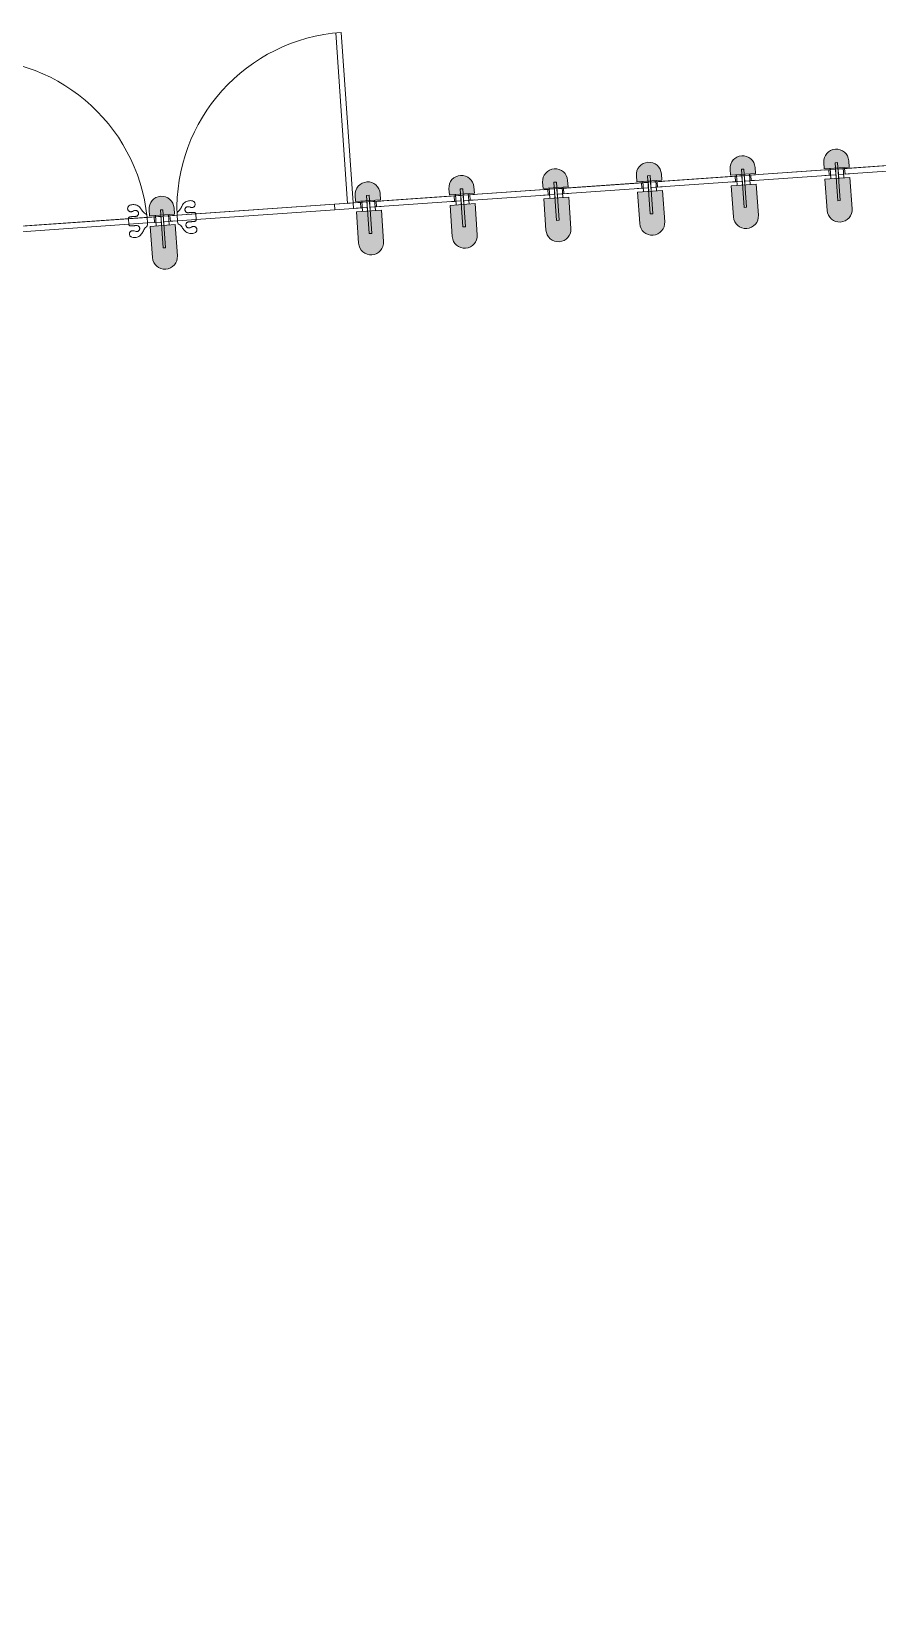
# Model space of a CAD drawing. Header units: millimetres. Extents: x 306 to 836129804, y -168137 to 818603917.
# Drawn here: x 833857299 to 833864055, y 818019898 to 818032444 of the extents above; entities that cross this region are included whole.
import ezdxf

# ---------------------------------------------------------------- set-up
doc = ezdxf.new("R2010")
doc.units = ezdxf.units.MM
doc.header["$LTSCALE"] = 3
for name, color, linetype, lineweight in [('A-214-M_CURT_WALL', 251, 'Continuous', 13), ('A-215-M_CURT_PANEL', 251, 'Continuous', 13), ('A-325-M_DOOR', 251, 'Continuous', 13), ('A-810-M_ROOMS', 251, 'Continuous', 13), ('Z-060-M_DETAIL', 253, 'Continuous', 5), ('Z-060-M_LINE_MEDIUM', 253, 'Continuous', 9)]:
    doc.layers.add(name, color=color, linetype=linetype, lineweight=lineweight)
doc.layers.add('UAJ-00XREF', color=7, linetype='Continuous')

# ---------------------------------------------------------------- blocks, each defined once
blk = doc.blocks.new('System Panel - ARC_Glazed-27541360-0300')
at = {"layer": 'A-215-M_CURT_PANEL', "lineweight": 9}
for p, q in [((-365.0000000000032, 0), (364.9999999999954, 0)), ((-365.0000000000032, -44), (-365.0000000000032, 0)), ((364.9999999999954, -44), (364.9999999999954, 0)), ((364.9999999999954, -44), (-365.0000000000032, -44))]:
    blk.add_line(p, q, dxfattribs=at)
blk = doc.blocks.new('DCW_01b - L_GF _EMERGENCY EXIT_SINGLE DOOR_CERAMIC MULLION-37539142-0300')
at = {"layer": 'A-325-M_DOOR', "lineweight": 9}
for p, q in [((-815.0000000000035, 44.95000000000353), (-705.0000000000052, 44.95000000000353)), ((-705.0000000000052, 0), (-815.0000000000035, 0)), ((-705.0000000000055, 1.624300693947589e-11), (-705.0000000000055, 44.95000000000009)), ((-705.0000000000052, 44.95000000000353), (-705.0000000000052, 0)), ((555.0000000000059, 44.95000000000545), (704.9999999999951, 44.95000000000545)), ((704.9999999999951, 0), (555.0000000000059, 0)), ((704.9999999999951, 44.95000000000545), (704.9999999999951, 0)), ((705.0000000000052, 44.95000000000545), (815.0000000000055, 44.95000000000545)), ((705.0000000000052, 0), (705.0000000000052, 44.95000000000545)), ((815.0000000000055, 0), (705.0000000000052, 0))]:
    blk.add_line(p, q, dxfattribs=at)
at = {"layer": 'A-325-M_DOOR'}
for p, q in [((-704.9692686157177, 44.94999999999519), (-555.0977975837933, 44.94999999999682)), ((-555.0977975837939, 8.121503469737945e-12), (-704.9692686157177, 8.121503469737945e-12)), ((555.0000000000058, 44.95000000000009), (-555.0000000000065, 44.95000000000009)), ((-555.0000000000065, 44.95000000000009), (-555.0000000000065, 0)), ((-555.0000000000065, 0), (555.0000000000058, 0)), ((555.0000000000058, 0), (555.0000000000058, 44.95000000000009)), ((705.0000000000058, 0), (660.0000000000058, 0)), ((660.0000000000058, -1364.625875944329), (660.0000000000058, 0)), ((705.0000000000058, -1365.33006830025), (705.0000000000058, 0))]:
    blk.add_line(p, q, dxfattribs=at)
at = {"layer": 'A-325-M_DOOR', "flags": 128}
for points in [[(-566.5424845803482, 146.4819285868116), (-573.656938515586, 150.5969384895882), (-581.5827870779328, 152.7260546422993), (-589.7231455613892, 153.8882849697217), (-597.9445962968715, 154.1188877522965), (-606.1450528756195, 153.5053912437262), (-614.2362432414654, 152.0378076816392), (-622.1465912780324, 149.7887217251294), (-629.7573686964562, 146.6755746204986), (-636.8771414156339, 142.565368240934), (-643.4700010259777, 137.6518004897652), (-649.39151463437, 131.9464631830281), (-654.6845799078155, 125.6514660722233), (-659.2824218462385, 118.8331369286906), (-663.5080370078769, 111.7736709531651), (-667.6493405168006, 104.6642871168596), (-671.9508711306576, 97.65221139080312), (-676.68829403789, 90.92727237896585), (-681.9806875408502, 84.63197407853235), (-687.8806498900022, 78.90441498169041), (-694.3823309560439, 73.86887985622253), (-700.7955269265551, 68.75070774761375), (-704.171991310513, 61.36552815156477), (-704.8973930352904, 53.17662897355077), (-704.9692686157177, 44.94999999999519)], [(-593.3717656637573, 100.9669707397635), (-590.5456332166242, 99.74592823134178), (-587.4776517283968, 98.83317347200371), (-584.2173269710688, 98.28622427025908), (-580.8307325790216, 98.15174802282819), (-577.397312555331, 98.45990006288667), (-574.0044483877841, 99.21992447460245), (-570.7404372709491, 100.4180045302409), (-567.6869947313423, 102.0179481289729), (-564.9125801983366, 103.9646709622184), (-562.4676574324326, 106.1898056506012), (-560.3825088448945, 108.6183419119235), (-558.6676127460768, 111.1751177802645), (-557.2611138845161, 113.91368171247), (-556.1461163303738, 116.9140839137674), (-555.383306360982, 120.1307580385118), (-555.02364701615, 123.5008842251759), (-555.1025161220851, 126.9472025370352), (-555.6349551460229, 130.3831408866621), (-556.6130568905423, 133.719678108697), (-558.0061502313055, 136.8728703303098), (-559.7638311636919, 139.7707424976589), (-561.8212439265669, 142.3583908890284), (-564.1055609089142, 144.6006060525362), (-566.5424845803482, 146.4819285868116)], [(-704.9692686157177, 8.121503469737945e-12), (-704.8973930352904, -8.22662897354691), (-704.171991310513, -16.41552815156091), (-700.7955269265551, -23.80070774760989), (-694.3823309560439, -28.91887985621867), (-687.8806498900022, -33.95441498168601), (-681.9806875408502, -39.68197407852849), (-676.6882940378895, -45.97727237896146), (-671.9508711306576, -52.70221139079872), (-667.6493405168006, -59.71428711685525), (-663.5080370078769, -66.82367095316121), (-659.2824218462385, -73.88313692868675), (-654.684579907815, -80.70146607221946), (-649.3915146343694, -86.9964631830237), (-643.4700010259772, -92.70180048976138), (-636.8771414156329, -97.6153682409302), (-629.7573686964562, -101.7255746204948), (-622.1465912780318, -104.838721725125), (-614.236243241465, -107.0878076816348), (-606.145052875619, -108.5553912437212), (-597.9445962968715, -109.1688877522926), (-589.7231455613886, -108.9382849697173), (-581.5827870779324, -107.7760546422949), (-573.6569385155855, -105.6469384895838), (-566.5424845803477, -101.5319285868067)], [(-616.8148533215107, 59.17465377049585), (-619.6349916459129, 59.45264312641748), (-622.5157829562878, 60.09453772655109), (-625.3889010696984, 61.12642450465173), (-628.1766702477047, 62.55722513291182), (-630.7976138217218, 64.3751702509581), (-633.1734290430794, 66.54651819221452), (-635.2362885239819, 69.01711715384874), (-636.9351299040911, 71.71678447659711), (-638.2397492840831, 74.56578597936215), (-639.1420350940015, 77.48219998856855), (-639.6543759812473, 80.38882786014267), (-639.8058902731913, 83.21857926561917), (-639.6217464780408, 86.04639510848871), (-639.0759133513127, 88.94692033626715), (-638.1400483672176, 91.85273317194145), (-636.8026541733469, 94.68649716356238), (-635.0727867596091, 97.36638961119984), (-632.9815677507188, 99.81303000115221), (-630.5808656727099, 101.9568293188419), (-627.9391280479136, 103.7444217381199), (-625.135041627199, 105.1429710584741), (-622.2502134120672, 106.1416485457821), (-619.3622110474715, 106.7502712839931), (-616.5390552370793, 106.9957126300978)], [(-555.0977975837933, 44.94999999999682), (-555.2971641918477, 47.84013206290851), (-556.0058615237854, 50.64547098941953), (-557.3743970351139, 53.18915509296864), (-559.4295992906046, 55.22123756261568), (-561.9548303094151, 56.62694343245979), (-564.7163136744363, 57.50689118085554), (-567.5661052090759, 58.02473218761385), (-570.4491493765325, 58.32856007671695), (-573.3405473975561, 58.54291987713317), (-576.2345143921603, 58.70976770820742), (-579.130508481485, 58.84347998235042), (-582.0278247443583, 58.94691084427221), (-584.9258759587633, 59.02231072888976), (-587.8244303543514, 59.07480609194106), (-590.7233105972563, 59.10996384411985), (-593.6223393540793, 59.13335088540111), (-596.5213744846409, 59.14973158037852), (-599.4204047299378, 59.16088571905566), (-602.3194492498345, 59.16789942887385), (-605.2185217496973, 59.17182608869781), (-608.1176132630252, 59.17358295648715), (-611.0167089335943, 59.174051928556), (-613.915793905169, 59.17411490114378), (-616.8148533215107, 59.17465377049585)], [(-616.8148533215112, -14.22465377049091), (-613.915793905169, -14.22411490113992), (-611.0167089335937, -14.2240519285516), (-608.1176132630258, -14.22358295648274), (-605.2185217496973, -14.2218260886934), (-602.3194492498345, -14.21789942886891), (-599.4204047299372, -14.21088571905179), (-596.5213744846413, -14.19973158037412), (-593.6223393540798, -14.18335088539725), (-590.7233105972563, -14.15996384411545), (-587.8244303543514, -14.12480609193666), (-584.9258759587633, -14.07231072888482), (-582.0278247443589, -13.99691084426781), (-579.1305084814855, -13.89347998234602), (-576.2345143921603, -13.75976770820248), (-573.3405473975561, -13.59291987712822), (-570.4491493765331, -13.37856007671201), (-567.5661052090759, -13.07473218760891), (-564.7163136744363, -12.5568911808506), (-561.9548303094157, -11.67694343245539), (-559.4295992906046, -10.27123756261073), (-557.3743970351139, -8.239155092963697), (-556.0058615237854, -5.695470989414587), (-555.2971641918477, -2.890132062903569), (-555.0977975837939, 8.121503469737945e-12)], [(-616.5390552370793, 106.9957126300978), (-608.8229410249448, 106.4591271865363), (-601.1005119864753, 104.4495470034938), (-593.3717656637573, 100.9669707397635)], [(-616.5390552370793, -62.04571263009336), (-619.362211047471, -61.80027128398924), (-622.2502134120666, -61.19164854577825), (-625.1350416271985, -60.19297105846974), (-627.9391280479136, -58.79442173811547), (-630.5808656727094, -57.00682931883799), (-632.9815677507182, -54.86303000114781), (-635.0727867596086, -52.41638961119544), (-636.8026541733469, -49.73649716355798), (-638.1400483672176, -46.90273317193705), (-639.0759133513127, -43.9969203362633), (-639.6217464780408, -41.09639510848486), (-639.8058902731917, -38.26857926561476), (-639.6543759812473, -35.43882786013827), (-639.1420350940015, -32.53219998856414), (-638.2397492840837, -29.61578597935775), (-636.9351299040911, -26.76678447659325), (-635.2362885239819, -24.06711715384434), (-633.17342904308, -21.59651819221066), (-630.7976138217218, -19.42517025095371), (-628.1766702477047, -17.60722513290742), (-625.3889010696988, -16.17642450464733), (-622.5157829562878, -15.14453772654669), (-619.6349916459129, -14.50264312641308), (-616.8148533215112, -14.22465377049091)], [(-593.3717656637573, -56.01697073975857), (-601.1005119864758, -59.4995470034894), (-608.8229410249454, -61.50912718653137), (-616.5390552370793, -62.04571263009336)], [(-566.5424845803477, -101.5319285868067), (-564.1055609089142, -99.65060605253178), (-561.8212439265664, -97.40839088902345), (-559.7638311636913, -94.82074249765452), (-558.0061502313049, -91.92287033030487), (-556.6130568905418, -88.76967810869203), (-555.6349551460224, -85.43314088665714), (-555.1025161220847, -81.99720253703023), (-555.0236470161494, -78.5508842251715), (-555.3833063609816, -75.18075803850738), (-556.1461163303733, -71.96408391376247), (-557.2611138845161, -68.96368171246506), (-558.6676127460768, -66.22511778026005), (-560.3825088448945, -63.66834191191906), (-562.4676574324321, -61.23980565059684), (-564.9125801983366, -59.01467096221344), (-567.6869947313423, -57.06794812896798), (-570.7404372709491, -55.46800453023597), (-574.0044483877841, -54.26992447459751), (-577.397312555331, -53.50990006288173), (-580.8307325790211, -53.20174802282324), (-584.2173269710688, -53.33622427025414), (-587.4776517283963, -53.88317347199931), (-590.5456332166242, -54.79592823133684), (-593.3717656637573, -56.01697073975857)]]:
    blk.add_lwpolyline(points, dxfattribs=at)
at = {"layer": 'A-325-M_DOOR'}
blk.add_arc((704.5635660310652, 44.9499588607396), 1410.280094691764, 181.8265018441739, 270.0177311052955, dxfattribs=at)
blk = doc.blocks.new('DCW_01b - L_GF _EMERGENCY EXIT_SINGLE DOOR_CERAMIC MULLION-37539143-0300')
at = {"layer": 'A-325-M_DOOR'}
for p, q in [((659.999999999997, 1364.625875944311), (659.999999999997, 0)), ((704.9999999999972, 1365.330068300233), (704.9999999999972, 0)), ((554.9999999999972, 0), (-554.9999999999978, 0)), ((-554.9999999999978, 0), (-554.9999999999978, -44.95000000000009)), ((554.9999999999972, -44.95000000000009), (554.9999999999972, 0)), ((704.9999999999972, 0), (659.999999999997, 0)), ((-704.969268615709, -8.121503469737945e-12), (-555.0977975837852, -8.121503469737945e-12)), ((-555.0977975837847, -44.94999999999682), (-704.969268615709, -44.94999999999519)), ((-554.9999999999978, -44.95000000000009), (554.9999999999972, -44.95000000000009))]:
    blk.add_line(p, q, dxfattribs=at)
at = {"layer": 'A-325-M_DOOR', "lineweight": 9}
for p, q in [((-704.9999999999966, 0), (-814.9999999999949, 0)), ((-704.9999999999966, -44.95000000000353), (-704.9999999999966, 0)), ((704.9999999999875, 0), (554.9999999999973, 0)), ((704.9999999999875, -44.95000000000545), (704.9999999999875, 0)), ((814.9999999999968, 0), (704.9999999999966, 0)), ((704.9999999999966, 0), (704.9999999999966, -44.95000000000545)), ((-814.9999999999949, -44.95000000000353), (-704.9999999999966, -44.95000000000353)), ((-704.9999999999967, -1.624300693947589e-11), (-704.9999999999967, -44.95000000000009)), ((554.9999999999973, -44.95000000000545), (704.9999999999875, -44.95000000000545)), ((704.9999999999966, -44.95000000000545), (814.9999999999968, -44.95000000000545))]:
    blk.add_line(p, q, dxfattribs=at)
at = {"layer": 'A-325-M_DOOR', "flags": 128}
for points in [[(-566.542484580339, 101.5319285868067), (-573.6569385155768, 105.6469384895838), (-581.5827870779236, 107.7760546422949), (-589.72314556138, 108.9382849697173), (-597.9445962968629, 109.1688877522926), (-606.1450528756103, 108.5553912437212), (-614.2362432414562, 107.0878076816348), (-622.1465912780232, 104.838721725125), (-629.7573686964475, 101.7255746204948), (-636.8771414156241, 97.6153682409302), (-643.4700010259685, 92.70180048976138), (-649.3915146343608, 86.9964631830237), (-654.6845799078063, 80.70146607221946), (-659.2824218462299, 73.88313692868675), (-663.5080370078682, 66.82367095316121), (-667.649340516792, 59.71428711685525), (-671.9508711306488, 52.70221139079872), (-676.6882940378808, 45.97727237896146), (-681.9806875408416, 39.68197407852849), (-687.8806498899936, 33.95441498168601), (-694.3823309560353, 28.91887985621867), (-700.7955269265465, 23.80070774760989), (-704.1719913105044, 16.41552815156091), (-704.8973930352817, 8.22662897354691), (-704.969268615709, -8.121503469737945e-12)], [(-616.8148533215026, 14.22465377049091), (-619.6349916459043, 14.50264312641308), (-622.5157829562792, 15.14453772654669), (-625.3889010696902, 16.17642450464733), (-628.176670247696, 17.60722513290742), (-630.7976138217132, 19.42517025095371), (-633.1734290430713, 21.59651819221066), (-635.2362885239731, 24.06711715384434), (-636.9351299040825, 26.76678447659325), (-638.2397492840751, 29.61578597935775), (-639.1420350939928, 32.53219998856414), (-639.6543759812386, 35.43882786013827), (-639.8058902731831, 38.26857926561476), (-639.6217464780322, 41.09639510848486), (-639.075913351304, 43.9969203362633), (-638.1400483672088, 46.90273317193705), (-636.8026541733383, 49.73649716355798), (-635.0727867595999, 52.41638961119544), (-632.9815677507096, 54.86303000114781), (-630.5808656727007, 57.00682931883799), (-627.9391280479049, 58.79442173811547), (-625.1350416271898, 60.19297105846974), (-622.250213412058, 61.19164854577825), (-619.3622110474623, 61.80027128398924), (-616.5390552370707, 62.04571263009336)], [(-555.0977975837852, -8.121503469737945e-12), (-555.297164191839, 2.890132062903569), (-556.0058615237767, 5.695470989414587), (-557.3743970351053, 8.239155092963697), (-559.429599290596, 10.27123756261073), (-561.954830309407, 11.67694343245539), (-564.7163136744276, 12.5568911808506), (-567.5661052090672, 13.07473218760891), (-570.4491493765245, 13.37856007671201), (-573.3405473975474, 13.59291987712822), (-576.2345143921516, 13.75976770820248), (-579.1305084814769, 13.89347998234602), (-582.0278247443503, 13.99691084426781), (-584.9258759587547, 14.07231072888482), (-587.8244303543428, 14.12480609193666), (-590.7233105972476, 14.15996384411545), (-593.6223393540711, 14.18335088539725), (-596.5213744846327, 14.19973158037412), (-599.4204047299286, 14.21088571905179), (-602.3194492498259, 14.21789942886891), (-605.2185217496886, 14.2218260886934), (-608.117613263017, 14.22358295648274), (-611.016708933585, 14.2240519285516), (-613.9157939051604, 14.22411490113992), (-616.8148533215026, 14.22465377049091)], [(-616.5390552370707, 62.04571263009336), (-608.8229410249368, 61.50912718653137), (-601.1005119864672, 59.4995470034894), (-593.3717656637486, 56.01697073975857)], [(-593.3717656637486, 56.01697073975857), (-590.5456332166156, 54.79592823133684), (-587.4776517283876, 53.88317347199931), (-584.2173269710602, 53.33622427025414), (-580.8307325790124, 53.20174802282324), (-577.3973125553224, 53.50990006288173), (-574.0044483877754, 54.26992447459751), (-570.7404372709404, 55.46800453023597), (-567.6869947313336, 57.06794812896798), (-564.912580198328, 59.01467096221344), (-562.4676574324234, 61.23980565059684), (-560.3825088448858, 63.66834191191906), (-558.667612746068, 66.22511778026005), (-557.2611138845075, 68.96368171246506), (-556.1461163303646, 71.96408391376247), (-555.3833063609728, 75.18075803850738), (-555.0236470161408, 78.5508842251715), (-555.1025161220759, 81.99720253703023), (-555.6349551460137, 85.43314088665714), (-556.6130568905331, 88.76967810869203), (-558.0061502312963, 91.92287033030487), (-559.7638311636827, 94.82074249765452), (-561.8212439265577, 97.40839088902345), (-564.1055609089054, 99.65060605253178), (-566.542484580339, 101.5319285868067)], [(-704.969268615709, -44.94999999999519), (-704.8973930352817, -53.17662897355077), (-704.1719913105044, -61.36552815156477), (-700.7955269265465, -68.75070774761375), (-694.3823309560353, -73.86887985622253), (-687.8806498899936, -78.90441498169041), (-681.9806875408416, -84.63197407853235), (-676.6882940378814, -90.92727237896585), (-671.9508711306488, -97.65221139080312), (-667.649340516792, -104.6642871168596), (-663.5080370078682, -111.7736709531651), (-659.2824218462299, -118.8331369286906), (-654.6845799078069, -125.6514660722233), (-649.3915146343612, -131.9464631830281), (-643.470001025969, -137.6518004897652), (-636.8771414156253, -142.565368240934), (-629.7573686964475, -146.6755746204986), (-622.1465912780237, -149.7887217251294), (-614.2362432414568, -152.0378076816392), (-606.1450528756109, -153.5053912437262), (-597.9445962968629, -154.1188877522965), (-589.7231455613805, -153.8882849697217), (-581.5827870779242, -152.7260546422993), (-573.6569385155773, -150.5969384895882), (-566.5424845803395, -146.4819285868116)], [(-616.5390552370707, -106.9957126300978), (-619.3622110474629, -106.7502712839931), (-622.2502134120584, -106.1416485457821), (-625.1350416271904, -105.1429710584741), (-627.9391280479049, -103.7444217381199), (-630.5808656727013, -101.9568293188419), (-632.9815677507102, -99.81303000115221), (-635.0727867596005, -97.36638961119984), (-636.8026541733383, -94.68649716356238), (-638.1400483672088, -91.85273317194145), (-639.075913351304, -88.94692033626715), (-639.6217464780322, -86.04639510848871), (-639.8058902731825, -83.21857926561917), (-639.6543759812386, -80.38882786014267), (-639.1420350939928, -77.48219998856855), (-638.2397492840745, -74.56578597936215), (-636.9351299040825, -71.71678447659711), (-635.2362885239731, -69.01711715384874), (-633.1734290430708, -66.54651819221452), (-630.7976138217132, -64.3751702509581), (-628.176670247696, -62.55722513291182), (-625.3889010696896, -61.12642450465173), (-622.5157829562792, -60.09453772655109), (-619.6349916459043, -59.45264312641748), (-616.814853321502, -59.17465377049585)], [(-616.814853321502, -59.17465377049585), (-613.9157939051604, -59.17411490114378), (-611.0167089335855, -59.174051928556), (-608.1176132630166, -59.17358295648715), (-605.2185217496886, -59.17182608869781), (-602.3194492498259, -59.16789942887385), (-599.4204047299291, -59.16088571905566), (-596.5213744846321, -59.14973158037852), (-593.6223393540706, -59.13335088540111), (-590.7233105972476, -59.10996384411985), (-587.8244303543428, -59.07480609194106), (-584.9258759587547, -59.02231072888976), (-582.0278247443497, -58.94691084427221), (-579.1305084814763, -58.84347998235042), (-576.2345143921516, -58.70976770820742), (-573.3405473975474, -58.54291987713317), (-570.4491493765239, -58.32856007671695), (-567.5661052090672, -58.02473218761385), (-564.7163136744276, -57.50689118085554), (-561.9548303094065, -56.62694343245979), (-559.429599290596, -55.22123756261568), (-557.3743970351053, -53.18915509296864), (-556.0058615237767, -50.64547098941953), (-555.297164191839, -47.84013206290851), (-555.0977975837847, -44.94999999999682)], [(-593.3717656637486, -100.9669707397635), (-601.1005119864666, -104.4495470034938), (-608.8229410249362, -106.4591271865363), (-616.5390552370707, -106.9957126300978)], [(-566.5424845803395, -146.4819285868116), (-564.1055609089054, -144.6006060525362), (-561.8212439265583, -142.3583908890284), (-559.7638311636832, -139.7707424976589), (-558.0061502312968, -136.8728703303098), (-556.6130568905337, -133.719678108697), (-555.6349551460142, -130.3831408866621), (-555.1025161220765, -126.9472025370352), (-555.0236470161414, -123.5008842251759), (-555.3833063609734, -120.1307580385118), (-556.1461163303652, -116.9140839137674), (-557.2611138845075, -113.91368171247), (-558.667612746068, -111.1751177802645), (-560.3825088448858, -108.6183419119235), (-562.467657432424, -106.1898056506012), (-564.912580198328, -103.9646709622184), (-567.6869947313336, -102.0179481289729), (-570.7404372709404, -100.4180045302409), (-574.0044483877754, -99.21992447460245), (-577.3973125553224, -98.45990006288667), (-580.8307325790129, -98.15174802282819), (-584.2173269710602, -98.28622427025908), (-587.4776517283882, -98.83317347200371), (-590.5456332166156, -99.74592823134178), (-593.3717656637486, -100.9669707397635)]]:
    blk.add_lwpolyline(points, dxfattribs=at)
at = {"layer": 'A-325-M_DOOR'}
blk.add_arc((704.5635660310566, -44.9499588607396), 1410.280094691746, 89.98226889470419, 178.1734981558258, dxfattribs=at)
blk = doc.blocks.new('Circular Mullion - ARC_CW_CERAMIC MULLION-30650210-0300')
at = {"layer": 'Z-060-M_LINE_MEDIUM', "lineweight": 18}
h = blk.add_hatch(color=256, dxfattribs=at)
h.paths.add_polyline_path([(6.930349627509713e-11, 160.0001288222728), (27.62534705140006, 155.8705539054722), (50.00000000007526, 146.6026692006838), (76.053818580374, 123.7474907206025), (86.60254037847494, 110.0001288223014), (96.5925826289706, 85.88203333250486), (100.0000000000812, 46.22018912939889), (100.0000000000812, 10.0001288222029), (-99.99999999994262, 10.0001288222029), (-99.99999999994262, 60.00012882226083), (-93.26508591872884, 93.91532101883732), (-86.60254037842297, 110.0001288221975), (-70.71067811858798, 130.7108069409181), (-49.99999999993666, 146.6026692007185), (-17.30802505658817, 157.7214840952532), (-9.999999999963075, 158.6836038463923)], flags=0)
h.paths.add_polyline_path([(-17.42937404491909, -73.49987121654476), (100.0000000000812, -73.49987121654476), (100.0000000000812, -323.4998116814927), (93.20229713902005, -357.566589401928), (86.6025403785096, -373.4998116814987), (70.71067811872659, -394.2104898001673), (44.63327725535096, -412.3253214062901), (20.66588698905725, -420.7790960445724), (6.930349627509713e-11, -423.4998116814873), (-25.88190451003611, -420.092394310446), (-50.00000000000596, -410.102352059933), (-75.64606173225421, -387.7785726501263), (-86.60254037837099, -373.4998116814987), (-96.592582628832, -349.381716191754), (-99.9999999999253, -323.4998116814927), (-99.99999999994262, -73.49987121654476), (-45.51229512630749, -73.49987121654476)], flags=0)
at = {"layer": 'Z-060-M_DETAIL', "lineweight": 18}
for p, q in [((-99.9999999999991, 60.00012882228518), (-99.999999999999, 10.00012882222638)), ((-99.999999999999, 10.00012882222638), (100.0000000000011, 10.00012882222702)), ((100.0000000000011, 10.00012882222702), (100.000000000001, 60.00012882228619)), ((100.0000000000007, -73.49987121653935), (-99.99999999999937, -73.49987121653999)), ((-99.99999999999937, -73.49987121653999), (-99.99999999999898, -323.4998116814805)), ((100.0000000000011, -323.4998116814814), (100.0000000000007, -73.49987121653935))]:
    blk.add_line(p, q, dxfattribs=at)
for centre, start, end in [((9.644285370313811e-13, 60.00012882228535), 4.389165460419653e-13, 180), ((1.049027531507818e-12, -323.499811681481), 180, 359.9999999999993)]:
    blk.add_arc(centre, 100.0000000000001, start, end, dxfattribs=at)
at = {"layer": 'Z-060-M_LINE_MEDIUM'}
for p, q in [((-62.9999999999993, 0.0001288222264391472), (-99.99999999999898, 0.0001288222263751799)), ((-62.99999999999923, -43.99999997875487), (-62.9999999999993, 0.0001288222264380412)), ((-51.70955868577837, 10.00012882222653), (-51.70955868577823, -73.49987121653984)), ((-9.99999999999969, 52.50012878340168), (-9.99999999999969, -252.4999025251603)), ((10.00000000000098, 52.5001287834017), (-9.99999999999969, 52.50012878340168)), ((10.00000000000098, -252.4999025251603), (10.00000000000098, 52.50012878340168)), ((51.70955868577257, 10.00012882222687), (51.70955868577271, -73.4998712165395)), ((62.9999999999993, 0.0001288222264391472), (100.0000000000011, 0.0001288222263751799)), ((62.99999999999923, -43.99999997875487), (62.9999999999993, 0.0001288222264380412)), ((-62.99999999999923, -43.99999997875487), (-99.9999999999989, -43.99999997875493)), ((62.99999999999923, -43.99999997875487), (100.0000000000012, -43.99999997875493)), ((-9.99999999999969, -252.4999025251603), (10.00000000000098, -252.4999025251603))]:
    blk.add_line(p, q, dxfattribs=at)
blk = doc.blocks.new('Circular Mullion - CERAMIC_MULLIONS-V108-0300')
at = {"layer": 'Z-060-M_DETAIL'}
h = blk.add_hatch(dxfattribs=at)
h.set_pattern_fill('FP_65', color=256, style=0, pattern_type=2)
h.set_pattern_definition([(310, (-62030.378, 107574.622), (-378.6626304622206, -1413.18778151399), [152.4, -1676.4]), (4.999999999999999, (-62030.378, 107574.622), (-543.0722569291949, 1456.274698972632), [121.92, -1341.12]), (259.549, (-61908.922, 107585.248), (-1597.992801986582, -889.3416091385084), [129.52, -1424.721]), (313.816, (-62030.378, 107168.222), (-425.6574655514017, -2152.883750045125), [228.6, -2514.6]), (263.364, (-61849.658, 107196.25), (-2302.918557885823, -1490.540877103034), [194.28, -2137.081]), (8.816, (-62030.378, 107168.222), (1210.451568225919, 2461.697406629908), [182.88, -2011.68]), (339, (-61827.178, 107269.822), (353.9412327330601, -1419.581169676606), [152.4, -1676.4]), (34, (-61827.178, 107269.822), (-1180.997682094214, 1010.399896081791), [121.92, -1341.12]), (288.549, (-61726.102, 107337.998), (-966.4746286886605, -1552.557981219096), [129.52, -1424.721]), (322.5, (-62030.378, 107574.622), (659.786354912552, 151.2081813368843), [67.056, -1257.808, 67.056, -2640.584]), (322.5, (-62030.378, 107574.622), (659.786354912552, 151.2081813368843), [-1391.92, -1294.384, 67.056, -1279.144]), (352.5, (-62030.378, 107574.622), (723.7721718464363, 635.7819773261056), [67.056, -709.168, 67.056, -1740.408]), (352.5, (-62030.378, 107574.622), (723.7721718464363, 635.7819773261056), [-843.28, -1227.328, 67.056, -446.024]), (32.5, (-62483.514, 107574.622), (499.9628506809697, 963.7278726196303), [67.056, -440.944, 67.056, -3621.024]), (32.5, (-62483.514, 107574.622), (499.9628506809697, 963.7278726196303), [-575.056, -1517.904, 67.056, -2036.064]), (42.5, (-62686.71400000001, 107574.622), (-99.35691249334411, 1198.25389816382), [67.056, -593.344, 67.056, -2479.04]), (42.5, (-62686.71400000001, 107574.622), (-99.35691249334411, 1198.25389816382), [-727.456, -985.52, 67.056, -1426.464])])
h.paths.add_polyline_path([(-9.999999999980401, 73.49987121642349), (10.00000000010168, 73.49987121642349), (10.00000000006703, -10.0001288223415), (-9.999999999945748, -10.0001288223415), (-9.999999999980401, 44.94999999989882)], flags=0)
at = {"layer": 'A-214-M_CURT_WALL', "lineweight": 9}
for p, q in [((-9.999999999999318, 73.49987121653969), (-9.999999999999453, -10.0001288222189)), ((9.999999999999453, -10.0001288222189), (9.999999999999318, 73.49987121653969))]:
    blk.add_line(p, q, dxfattribs=at)
blk = doc.blocks.new('Circular Mullion - CERAMIC_MULLIONS-V109-0300')
at = {"layer": 'Z-060-M_DETAIL'}
h = blk.add_hatch(dxfattribs=at)
h.set_pattern_fill('FP_66', color=256, style=0, pattern_type=2)
h.set_pattern_definition([(310, (-63680.378, 107574.622), (-378.6626304622206, -1413.18778151399), [152.4, -1676.4]), (4.999999999999999, (-63680.378, 107574.622), (-543.0722569291949, 1456.274698972632), [121.92, -1341.12]), (259.549, (-63558.922, 107585.248), (-1597.992801986582, -889.3416091385084), [129.52, -1424.721]), (313.816, (-63680.378, 107168.222), (-425.6574655514017, -2152.883750045125), [228.6, -2514.6]), (263.364, (-63499.658, 107196.25), (-2302.918557885823, -1490.540877103034), [194.28, -2137.081]), (8.816, (-63680.378, 107168.222), (1210.451568225919, 2461.697406629908), [182.88, -2011.68]), (339, (-63477.178, 107269.822), (353.9412327330601, -1419.581169676606), [152.4, -1676.4]), (34, (-63477.178, 107269.822), (-1180.997682094214, 1010.399896081791), [121.92, -1341.12]), (288.549, (-63376.102, 107337.998), (-966.4746286886605, -1552.557981219096), [129.52, -1424.721]), (322.5, (-63680.378, 107574.622), (659.786354912552, 151.2081813368843), [67.056, -1257.808, 67.056, -2640.584]), (322.5, (-63680.378, 107574.622), (659.786354912552, 151.2081813368843), [-1391.92, -1294.384, 67.056, -1279.144]), (352.5, (-63680.378, 107574.622), (723.7721718464363, 635.7819773261056), [67.056, -709.168, 67.056, -1740.408]), (352.5, (-63680.378, 107574.622), (723.7721718464363, 635.7819773261056), [-843.28, -1227.328, 67.056, -446.024]), (32.5, (-64133.514, 107574.622), (499.9628506809697, 963.7278726196303), [67.056, -440.944, 67.056, -3621.024]), (32.5, (-64133.514, 107574.622), (499.9628506809697, 963.7278726196303), [-575.056, -1517.904, 67.056, -2036.064]), (42.5, (-64336.71400000001, 107574.622), (-99.35691249334411, 1198.25389816382), [67.056, -593.344, 67.056, -2479.04]), (42.5, (-64336.71400000001, 107574.622), (-99.35691249334411, 1198.25389816382), [-727.456, -985.52, 67.056, -1426.464])])
h.paths.add_polyline_path([(-9.999999999980401, 73.49987121642349), (10.00000000006703, 73.49987121642349), (10.0000000000497, -10.0001288223415), (-9.999999999945748, -10.0001288223415), (-9.999999999980401, 44.94999999989882)], flags=0)
at = {"layer": 'A-214-M_CURT_WALL', "lineweight": 9}
for p, q in [((-9.999999999999318, 73.49987121653969), (-9.999999999999453, -10.0001288222189)), ((9.999999999999453, -10.0001288222189), (9.999999999999318, 73.49987121653969))]:
    blk.add_line(p, q, dxfattribs=at)
blk = doc.blocks.new('Circular Mullion - CERAMIC_MULLIONS-V110-0300')
at = {"layer": 'Z-060-M_DETAIL'}
h = blk.add_hatch(dxfattribs=at)
h.set_pattern_fill('FP_67', color=256, style=0, pattern_type=2)
h.set_pattern_definition([(310, (-64430.378, 107574.622), (-378.6626304622206, -1413.18778151399), [152.4, -1676.4]), (4.999999999999999, (-64430.378, 107574.622), (-543.0722569291949, 1456.274698972632), [121.92, -1341.12]), (259.549, (-64308.922, 107585.248), (-1597.992801986582, -889.3416091385084), [129.52, -1424.721]), (313.816, (-64430.378, 107168.222), (-425.6574655514017, -2152.883750045125), [228.6, -2514.6]), (263.364, (-64249.658, 107196.25), (-2302.918557885823, -1490.540877103034), [194.28, -2137.081]), (8.816, (-64430.378, 107168.222), (1210.451568225919, 2461.697406629908), [182.88, -2011.68]), (339, (-64227.178, 107269.822), (353.9412327330601, -1419.581169676606), [152.4, -1676.4]), (34, (-64227.178, 107269.822), (-1180.997682094214, 1010.399896081791), [121.92, -1341.12]), (288.549, (-64126.102, 107337.998), (-966.4746286886605, -1552.557981219096), [129.52, -1424.721]), (322.5, (-64430.378, 107574.622), (659.786354912552, 151.2081813368843), [67.056, -1257.808, 67.056, -2640.584]), (322.5, (-64430.378, 107574.622), (659.786354912552, 151.2081813368843), [-1391.92, -1294.384, 67.056, -1279.144]), (352.5, (-64430.378, 107574.622), (723.7721718464363, 635.7819773261056), [67.056, -709.168, 67.056, -1740.408]), (352.5, (-64430.378, 107574.622), (723.7721718464363, 635.7819773261056), [-843.28, -1227.328, 67.056, -446.024]), (32.5, (-64883.514, 107574.622), (499.9628506809697, 963.7278726196303), [67.056, -440.944, 67.056, -3621.024]), (32.5, (-64883.514, 107574.622), (499.9628506809697, 963.7278726196303), [-575.056, -1517.904, 67.056, -2036.064]), (42.5, (-65086.71400000001, 107574.622), (-99.35691249334411, 1198.25389816382), [67.056, -593.344, 67.056, -2479.04]), (42.5, (-65086.71400000001, 107574.622), (-99.35691249334411, 1198.25389816382), [-727.456, -985.52, 67.056, -1426.464])])
h.paths.add_polyline_path([(10.00000000010168, 73.49987121642349), (10.0000000000497, -10.0001288223415), (-9.999999999928423, -10.0001288223415), (-9.999999999928423, 73.49987121628487)], flags=0)
at = {"layer": 'A-214-M_CURT_WALL', "lineweight": 9}
for p, q in [((-9.999999999999318, 73.49987121653969), (-9.999999999999453, -10.0001288222189)), ((9.999999999999453, -10.0001288222189), (9.999999999999318, 73.49987121653969))]:
    blk.add_line(p, q, dxfattribs=at)
blk = doc.blocks.new('Circular Mullion - CERAMIC_MULLIONS-V111-0300')
at = {"layer": 'Z-060-M_DETAIL'}
h = blk.add_hatch(dxfattribs=at)
h.set_pattern_fill('FP_68', color=256, style=0, pattern_type=2)
h.set_pattern_definition([(310, (-65180.378, 107574.622), (-378.6626304622206, -1413.18778151399), [152.4, -1676.4]), (4.999999999999999, (-65180.378, 107574.622), (-543.0722569291949, 1456.274698972632), [121.92, -1341.12]), (259.549, (-65058.922, 107585.248), (-1597.992801986582, -889.3416091385084), [129.52, -1424.721]), (313.816, (-65180.378, 107168.222), (-425.6574655514017, -2152.883750045125), [228.6, -2514.6]), (263.364, (-64999.658, 107196.25), (-2302.918557885823, -1490.540877103034), [194.28, -2137.081]), (8.816, (-65180.378, 107168.222), (1210.451568225919, 2461.697406629908), [182.88, -2011.68]), (339, (-64977.178, 107269.822), (353.9412327330601, -1419.581169676606), [152.4, -1676.4]), (34, (-64977.178, 107269.822), (-1180.997682094214, 1010.399896081791), [121.92, -1341.12]), (288.549, (-64876.102, 107337.998), (-966.4746286886605, -1552.557981219096), [129.52, -1424.721]), (322.5, (-65180.378, 107574.622), (659.786354912552, 151.2081813368843), [67.056, -1257.808, 67.056, -2640.584]), (322.5, (-65180.378, 107574.622), (659.786354912552, 151.2081813368843), [-1391.92, -1294.384, 67.056, -1279.144]), (352.5, (-65180.378, 107574.622), (723.7721718464363, 635.7819773261056), [67.056, -709.168, 67.056, -1740.408]), (352.5, (-65180.378, 107574.622), (723.7721718464363, 635.7819773261056), [-843.28, -1227.328, 67.056, -446.024]), (32.5, (-65633.51400000001, 107574.622), (499.9628506809697, 963.7278726196303), [67.056, -440.944, 67.056, -3621.024]), (32.5, (-65633.51400000001, 107574.622), (499.9628506809697, 963.7278726196303), [-575.056, -1517.904, 67.056, -2036.064]), (42.5, (-65836.714, 107574.622), (-99.35691249334411, 1198.25389816382), [67.056, -593.344, 67.056, -2479.04]), (42.5, (-65836.714, 107574.622), (-99.35691249334411, 1198.25389816382), [-727.456, -985.52, 67.056, -1426.464])])
h.paths.add_polyline_path([(10.00000000010168, 73.49987121640616), (10.00000000003238, -10.00012882235883), (-9.999999999945748, -10.00012882235883), (-9.999999999945748, 73.49987121631953)], flags=0)
at = {"layer": 'A-214-M_CURT_WALL', "lineweight": 9}
for p, q in [((-9.999999999999318, 73.49987121653969), (-9.999999999999453, -10.0001288222189)), ((9.999999999999453, -10.0001288222189), (9.999999999999318, 73.49987121653969))]:
    blk.add_line(p, q, dxfattribs=at)
blk = doc.blocks.new('Circular Mullion - CERAMIC_MULLIONS-V112-0300')
at = {"layer": 'A-214-M_CURT_WALL', "lineweight": 9}
for p, q in [((-9.999999999999318, 73.49987121653969), (-9.999999999999453, -10.0001288222189)), ((9.999999999999453, -10.0001288222189), (9.999999999999318, 73.49987121653969))]:
    blk.add_line(p, q, dxfattribs=at)
blk = doc.blocks.new('Circular Mullion - CERAMIC_MULLIONS-V113-0300')
at = {"layer": 'Z-060-M_DETAIL'}
h = blk.add_hatch(dxfattribs=at)
h.set_pattern_fill('FP_69', color=256, style=0, pattern_type=2)
h.set_pattern_definition([(310, (-66680.378, 107574.622), (-378.6626304622206, -1413.18778151399), [152.4, -1676.4]), (4.999999999999999, (-66680.378, 107574.622), (-543.0722569291949, 1456.274698972632), [121.92, -1341.12]), (259.549, (-66558.922, 107585.248), (-1597.992801986582, -889.3416091385084), [129.52, -1424.721]), (313.816, (-66680.378, 107168.222), (-425.6574655514017, -2152.883750045125), [228.6, -2514.6]), (263.364, (-66499.658, 107196.25), (-2302.918557885823, -1490.540877103034), [194.28, -2137.081]), (8.816, (-66680.378, 107168.222), (1210.451568225919, 2461.697406629908), [182.88, -2011.68]), (339, (-66477.178, 107269.822), (353.9412327330601, -1419.581169676606), [152.4, -1676.4]), (34, (-66477.178, 107269.822), (-1180.997682094214, 1010.399896081791), [121.92, -1341.12]), (288.549, (-66376.102, 107337.998), (-966.4746286886605, -1552.557981219096), [129.52, -1424.721]), (322.5, (-66680.378, 107574.622), (659.786354912552, 151.2081813368843), [67.056, -1257.808, 67.056, -2640.584]), (322.5, (-66680.378, 107574.622), (659.786354912552, 151.2081813368843), [-1391.92, -1294.384, 67.056, -1279.144]), (352.5, (-66680.378, 107574.622), (723.7721718464363, 635.7819773261056), [67.056, -709.168, 67.056, -1740.408]), (352.5, (-66680.378, 107574.622), (723.7721718464363, 635.7819773261056), [-843.28, -1227.328, 67.056, -446.024]), (32.5, (-67133.51400000001, 107574.622), (499.9628506809697, 963.7278726196303), [67.056, -440.944, 67.056, -3621.024]), (32.5, (-67133.51400000001, 107574.622), (499.9628506809697, 963.7278726196303), [-575.056, -1517.904, 67.056, -2036.064]), (42.5, (-67336.714, 107574.622), (-99.35691249334411, 1198.25389816382), [67.056, -593.344, 67.056, -2479.04]), (42.5, (-67336.714, 107574.622), (-99.35691249334411, 1198.25389816382), [-727.456, -985.52, 67.056, -1426.464])])
h.paths.add_polyline_path([(10.00000000008436, 73.49987121640616), (10.00000000006703, -10.00012882235883), (-9.999999999928423, -10.00012882235883), (-9.999999999928423, 73.49987121621557)], flags=0)
at = {"layer": 'A-214-M_CURT_WALL', "lineweight": 9}
for p, q in [((-9.999999999999318, 73.49987121653969), (-9.999999999999453, -10.0001288222189)), ((9.999999999999453, -10.0001288222189), (9.999999999999318, 73.49987121653969))]:
    blk.add_line(p, q, dxfattribs=at)
blk = doc.blocks.new('Circular Mullion - CERAMIC_MULLIONS-V114-0300')
at = {"layer": 'A-214-M_CURT_WALL', "lineweight": 9}
for p, q in [((-9.999999999999318, 73.49987121653969), (-9.999999999999453, -10.0001288222189)), ((9.999999999999453, -10.0001288222189), (9.999999999999318, 73.49987121653969))]:
    blk.add_line(p, q, dxfattribs=at)
blk = doc.blocks.new('3A35X-MAGP-P-MP-00')
at = {"layer": 'A-810-M_ROOMS', "flags": 128}
blk.add_lwpolyline([(834465250.3984255, 818020542.1686664), (834456031.4767482, 818019897.6953412), (834455775.3390063, 818023561.638733), (834445636.5478302, 818022852.8594754), (834445485.6084138, 818022984.0741565), (834445426.541446, 818023829.002456), (834445406.456385, 818024116.3108616), (834445535.8599813, 818024124.3643475), (834445535.6416012, 818024127.8480003), (834445431.9577076, 818025781.837353), (834445428.290673, 818025840.3347315), (834445286.5571527, 818025831.4192894), (834445258.0379739, 818026239.374229), (834444933.936684, 818030875.5077827), (834444904.3958155, 818031298.0775659), (834445032.7692935, 818031307.0518564), (834445022.6679986, 818031451.5466601), (834444955.8597672, 818031446.8762524), (834444680.9914007, 818031427.6608456), (834419543.8310268, 818029670.3805586)], dxfattribs=at)
at = {"layer": 'A-214-M_CURT_WALL', "lineweight": 18, "rotation": 3.998908525771384}
for p in [(834442733.2555728, 818031291.4991741), (834443481.429607, 818031343.8022768), (834441236.9075044, 818031186.8929685), (834441985.0815386, 818031239.1960713), (834439740.559436, 818031082.2867631), (834440488.7334702, 818031134.5898658), (834438094.5765607, 818030967.2199371)]:
    blk.add_blockref('Circular Mullion - ARC_CW_CERAMIC MULLION-30650210-0300', p, dxfattribs=at)
at = {"layer": 'A-215-M_CURT_PANEL', "rotation": 3.998908525771384}
for p in [(834443107.3425899, 818031317.6507254), (834443855.5166241, 818031369.9538282), (834441610.9945215, 818031213.0445199), (834442359.1685557, 818031265.3476226), (834440114.6464531, 818031108.4383144), (834440862.8204873, 818031160.7414172)]:
    blk.add_blockref('System Panel - ARC_Glazed-27541360-0300', p, dxfattribs=at)
at = {"layer": 'A-325-M_DOOR'}
for name, p, rotation in [('DCW_01b - L_GF _EMERGENCY EXIT_SINGLE DOOR_CERAMIC MULLION-37539143-0300', (834438917.5679984, 818031024.7533501), 3.998908525771384), ('DCW_01b - L_GF _EMERGENCY EXIT_SINGLE DOOR_CERAMIC MULLION-37539142-0300', (834437271.5851232, 818030909.686524), 183.9989085257713)]:
    blk.add_blockref(name, p, dxfattribs=dict(at, rotation=rotation))
at = {"layer": 'Z-060-M_DETAIL', "lineweight": 9, "extrusion": (0, 0, -1), "rotation": 176.0010914742286}
for name, p in [('Circular Mullion - CERAMIC_MULLIONS-V114-0300', (-834443481.429607, 818031343.8022768)), ('Circular Mullion - CERAMIC_MULLIONS-V112-0300', (-834441985.0815386, 818031239.1960713)), ('Circular Mullion - CERAMIC_MULLIONS-V113-0300', (-834442733.2555728, 818031291.4991741)), ('Circular Mullion - CERAMIC_MULLIONS-V109-0300', (-834439740.559436, 818031082.2867631)), ('Circular Mullion - CERAMIC_MULLIONS-V110-0300', (-834440488.7334702, 818031134.5898658)), ('Circular Mullion - CERAMIC_MULLIONS-V111-0300', (-834441236.9075044, 818031186.8929685)), ('Circular Mullion - CERAMIC_MULLIONS-V108-0300', (-834438094.5765607, 818030967.2199371))]:
    blk.add_blockref(name, p, dxfattribs=at)

msp = doc.modelspace()

# ---------------------------------------------------------------- block references
at = {"layer": 'UAJ-00XREF', "ltscale": 0.5}
msp.add_blockref('3A35X-MAGP-P-MP-00', (-579752.5553781986, 0), dxfattribs=at)

doc.saveas('drawing.dxf')
